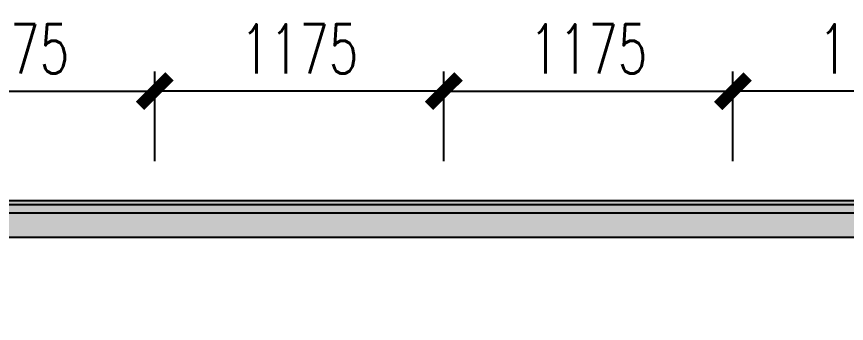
# Model space of a CAD drawing. Extents: x -202236 to 1002404, y -663931 to 1550022.
# Drawn here: x -66570 to -63197, y -350021 to -348773 of the extents above; entities that cross this region are included whole.
import ezdxf

# ---------------------------------------------------------------- set-up
doc = ezdxf.new("R2010")
doc.units = 0
for name, color, linetype in [('25mm厚湿贴石材', 35, 'Continuous'), ('A-COLS', 6, 'Continuous'), ('A-HATCH-2', 251, 'Continuous'), ('DIM', 173, 'Continuous'), ('PUB_HATCH', 8, 'Continuous')]:
    doc.layers.add(name, color=color, linetype=linetype)
doc.styles.add('DHTEXT-1', font='ROMANS.shx', dxfattribs={"width": 0.7, "bigfont": 'CHINESE.shx'})
doc.dimstyles.new('ZN80', dxfattribs={"dimscale": 80, "dimtxt": 2.5, "dimasz": 1.5, "dimexe": 1, "dimexo": 2, "dimgap": 0.9, "dimtad": 1, "dimdec": 0, "dimdsep": 46, "dimtxsty": 'DHTEXT-1', "dimblk": 'ARCHTICK', "dimcen": 2.5, "dimclrd": 173, "dimclre": 173, "dimclrt": 7, "dimazin": 2, "dimtfac": 0.4, "dimtdec": 0, "dimtix": 1, "dimtmove": 2, "dimatfit": 3, "dimfxl": 0, "dimtolj": 1, "dimtzin": 0, "dimarcsym": 0})

# ---------------------------------------------------------------- blocks, each defined once
blk = doc.blocks.new('_ArchTick')
at = {"color": 0, "linetype": 'ByBlock', "const_width": 0.4}
blk.add_lwpolyline([(-0.5, -0.5), (0.5, 0.5)], dxfattribs=at)
blk = doc.blocks.new('*D587')
at = {"layer": 'Defpoints', "color": 0, "ltscale": 800, "transparency": 16777216}
for p in [(-63658.2, -349076.4), (-63658.2, -349520.6), (-62483.2, -349520.6)]:
    blk.add_point(p, dxfattribs=at)
at = {"layer": 'DIM', "color": 173, "linetype": 'ByBlock', "lineweight": -2, "ltscale": 800, "transparency": 16777216}
for p, q in [((-63658.2, -349360.6), (-63658.2, -348996.4)), ((-62483.2, -349360.6), (-62483.2, -348996.4)), ((-62483.2, -349076.4), (-63658.2, -349076.4))]:
    blk.add_line(p, q, dxfattribs=at)
at = {"layer": 'DIM', "color": 173, "lineweight": -2, "ltscale": 800, "transparency": 16777216, "xscale": 120, "yscale": 120, "zscale": 120, "rotation": 180}
blk.add_blockref('_ArchTick', (-63658.2, -349076.4), dxfattribs=at)
at = {"layer": 'DIM', "color": 173, "lineweight": -2, "ltscale": 800, "transparency": 16777216, "xscale": 120, "yscale": 120, "zscale": 120}
blk.add_blockref('_ArchTick', (-62483.2, -349076.4), dxfattribs=at)
at = {"layer": 'DIM', "color": 7, "ltscale": 800, "transparency": 16777216, "insert": (-63070.7, -348904.4), "char_height": 200, "attachment_point": 5, "style": 'DHTEXT-1'}
blk.add_mtext('\\A1;1175', dxfattribs=at)
blk = doc.blocks.new('*D588')
at = {"layer": 'Defpoints', "color": 0, "ltscale": 800, "transparency": 16777216}
for p in [(-63658.2, -349076.4), (-64833.2, -349520.6), (-63658.2, -349520.6)]:
    blk.add_point(p, dxfattribs=at)
at = {"layer": 'DIM', "color": 173, "linetype": 'ByBlock', "lineweight": -2, "ltscale": 800, "transparency": 16777216}
for p, q in [((-64833.2, -349360.6), (-64833.2, -348996.4)), ((-63658.2, -349360.6), (-63658.2, -348996.4)), ((-64833.2, -349076.4), (-63658.2, -349076.4))]:
    blk.add_line(p, q, dxfattribs=at)
at = {"layer": 'DIM', "color": 173, "lineweight": -2, "ltscale": 800, "transparency": 16777216, "xscale": 120, "yscale": 120, "zscale": 120, "rotation": 180}
blk.add_blockref('_ArchTick', (-64833.2, -349076.4), dxfattribs=at)
at = {"layer": 'DIM', "color": 173, "lineweight": -2, "ltscale": 800, "transparency": 16777216, "xscale": 120, "yscale": 120, "zscale": 120}
blk.add_blockref('_ArchTick', (-63658.2, -349076.4), dxfattribs=at)
at = {"layer": 'DIM', "color": 7, "ltscale": 800, "transparency": 16777216, "insert": (-64245.7, -348904.4), "char_height": 200, "attachment_point": 5, "style": 'DHTEXT-1'}
blk.add_mtext('\\A1;1175', dxfattribs=at)
blk = doc.blocks.new('*D589')
at = {"layer": 'Defpoints', "color": 0, "ltscale": 800, "transparency": 16777216}
for p in [(-66008.2, -349076.4), (-66008.2, -349520.6), (-64833.2, -349520.6)]:
    blk.add_point(p, dxfattribs=at)
at = {"layer": 'DIM', "color": 173, "linetype": 'ByBlock', "lineweight": -2, "ltscale": 800, "transparency": 16777216}
for p, q in [((-66008.2, -349360.6), (-66008.2, -348996.4)), ((-64833.2, -349360.6), (-64833.2, -348996.4)), ((-64833.2, -349076.4), (-66008.2, -349076.4))]:
    blk.add_line(p, q, dxfattribs=at)
at = {"layer": 'DIM', "color": 173, "lineweight": -2, "ltscale": 800, "transparency": 16777216, "xscale": 120, "yscale": 120, "zscale": 120, "rotation": 180}
blk.add_blockref('_ArchTick', (-66008.2, -349076.4), dxfattribs=at)
at = {"layer": 'DIM', "color": 173, "lineweight": -2, "ltscale": 800, "transparency": 16777216, "xscale": 120, "yscale": 120, "zscale": 120}
blk.add_blockref('_ArchTick', (-64833.2, -349076.4), dxfattribs=at)
at = {"layer": 'DIM', "color": 7, "ltscale": 800, "transparency": 16777216, "insert": (-65420.7, -348904.4), "char_height": 200, "attachment_point": 5, "style": 'DHTEXT-1'}
blk.add_mtext('\\A1;1175', dxfattribs=at)
blk = doc.blocks.new('*D590')
at = {"layer": 'Defpoints', "color": 0, "ltscale": 800, "transparency": 16777216}
for p in [(-66008.2, -349076.4), (-67183.2, -349520.6), (-66008.2, -349520.6)]:
    blk.add_point(p, dxfattribs=at)
at = {"layer": 'DIM', "color": 173, "linetype": 'ByBlock', "lineweight": -2, "ltscale": 800, "transparency": 16777216}
for p, q in [((-67183.2, -349360.6), (-67183.2, -348996.4)), ((-66008.2, -349360.6), (-66008.2, -348996.4)), ((-67183.2, -349076.4), (-66008.2, -349076.4))]:
    blk.add_line(p, q, dxfattribs=at)
at = {"layer": 'DIM', "color": 173, "lineweight": -2, "ltscale": 800, "transparency": 16777216, "xscale": 120, "yscale": 120, "zscale": 120, "rotation": 180}
blk.add_blockref('_ArchTick', (-67183.2, -349076.4), dxfattribs=at)
at = {"layer": 'DIM', "color": 173, "lineweight": -2, "ltscale": 800, "transparency": 16777216, "xscale": 120, "yscale": 120, "zscale": 120}
blk.add_blockref('_ArchTick', (-66008.2, -349076.4), dxfattribs=at)
at = {"layer": 'DIM', "color": 7, "ltscale": 800, "transparency": 16777216, "insert": (-66595.7, -348904.4), "char_height": 200, "attachment_point": 5, "style": 'DHTEXT-1'}
blk.add_mtext('\\A1;1175', dxfattribs=at)

msp = doc.modelspace()

# ---------------------------------------------------------------- hatches: boundary and pattern name
at = {"layer": 'A-HATCH-2'}
h = msp.add_hatch(dxfattribs=at)
h.set_pattern_fill('天然石材', color=256, scale=10)
h.set_pattern_definition([(45, (2084564.635, -868640.135), (-35.3553532, 35.3553532), []), (45, (2084582.02, -868658.086), (-35.3553532, 35.3553532), [19.73685, -11.2782])])
h.paths.add_polyline_path([(-55555.67, -349538.63), (-55555.67, -349520.63), (-70708.23, -349520.63), (-70708.23, -350020.63), (-70458.23, -350020.63), (-70458.23, -350002.63), (-70690.23, -350002.63), (-70690.23, -349538.63)])
h = msp.add_hatch(dxfattribs=at)
h.set_pattern_fill('AR-SAND', color=256, scale=5, style=0)
h.set_pattern_definition([(37.5, (2084564.635, -868658.086), (-0.400007824, 12.235330933), [0, -9.652, 0, -10.795, 0, -10.31875]), (7.5, (2084564.635, -868658.086), (11.23808208, 17.92062751), [0, -5.207, 0, -8.6995, 0, -3.33375]), (327.5, (2084556.824, -868658.086), (19.774809256, 0.035929617), [0, -3.175, 0, -11.43, 0, -14.9225]), (317.5, (2084556.824, -868658.086), (19.08891131, 5.57323308), [0, -1.5875, 0, -7.493, 0, -8.5725])])
h.paths.add_polyline_path([(-55555.67, -349538.63), (-70690.23, -349538.63), (-70690.23, -350002.63), (-70458.23, -350002.63), (-70458.23, -349970.63), (-70658.23, -349970.63), (-70658.23, -349570.52), (-69428.23, -349570.52), (-55555.67, -349570.52)])
at = {"layer": 'PUB_HATCH'}
h = msp.add_hatch(dxfattribs=at)
h.set_pattern_fill('钢筋混凝土', color=256, scale=50, style=0)
h.set_pattern_definition([(45, (2084564.63, -868658.09), (-88.388348, 88.388348), []), (50, (2084564.63, -868658.1), (358.63009, -31.376067), [37.5, -412.5]), (355, (2084564.63, -868658.1), (-69.375667, 376.096067), [30, -330]), (100.4514, (2084594.52, -868660.7), (289.25469, 344.71977), [31.870095, -350.571056]), (46.1842, (2084564.63, -868558.1), (533.62052, -82.75951), [56.25, -618.75]), (96.6356, (2084609.1, -868565), (467.33135, 487.05894), [47.80514, -525.8565]), (351.1842, (2084564.63, -868558.1), (467.33097, 487.0593), [45, -495]), (21, (2084614.63, -868583.1), (298.453526, -201.309445), [37.5, -412.5]), (326, (2084614.63, -868583.1), (121.657666, 362.57502), [30, -330]), (71.4514, (2084639.5, -868599.86), (420.111314, 161.26525), [31.870095, -350.571056]), (37.5, (2084564.63, -868658.09), (6.079928, 166.446927), [0, -326, 0, -335, 0, -331.25]), (7.5, (2084564.63, -868658.09), (131.534769, 197.205856), [0, -191, 0, -318.5, 0, -126.25]), (327.5, (2084453.13, -868658.09), (266.911218, -11.277436), [0, -125, 0, -390, 0, -517.5]), (317.5, (2084403.13, -868658.09), (291.593085, 50.05249), [0, -162.5, 0, -259, 0, -367.5])])
h.paths.add_polyline_path([(-70458.23, -349670.52), (-55555.67, -349670.52), (-55555.67, -349570.52), (-70458.23, -349570.52)])

# ---------------------------------------------------------------- linework, layer by layer
at = {"layer": '25mm厚湿贴石材'}
for points in [[(-70708.23, -349520.63), (-55555.67, -349520.63)], [(-55555.67, -349538.63), (-70690.23, -349538.63), (-70690.23, -350002.63), (-70458.23, -350002.63)]]:
    msp.add_lwpolyline(points, dxfattribs=at)
at = {"layer": 'A-COLS'}
for p, q in [((-70458.23, -349570.52), (-55555.67, -349570.52)), ((-70458.23, -349670.52), (-55555.67, -349670.52))]:
    msp.add_line(p, q, dxfattribs=at)

# ---------------------------------------------------------------- dimensions: what is measured, and where the dimension line sits
at = {"layer": 'DIM', "ltscale": 800}
for base, p1, p2, picture, middle in [((-66008.17, -349076.37), (-67183.17, -349520.63), (-66008.17, -349520.63), '*D590', (-66595.67, -348904.37)), ((-66008.17, -349076.37), (-64833.18, -349520.63), (-66008.17, -349520.63), '*D589', (-65420.67, -348904.37)), ((-63658.18, -349076.37), (-64833.18, -349520.63), (-63658.18, -349520.63), '*D588', (-64245.68, -348904.37)), ((-63658.18, -349076.37), (-62483.19, -349520.63), (-63658.18, -349520.63), '*D587', (-63070.69, -348904.37))]:
    dim = msp.add_linear_dim(base=base, p1=p1, p2=p2, dimstyle='ZN80', dxfattribs=at)
    dim.commit()
    dim.dimension.update_dxf_attribs({"geometry": picture, "text_midpoint": middle})

doc.saveas('drawing.dxf')
